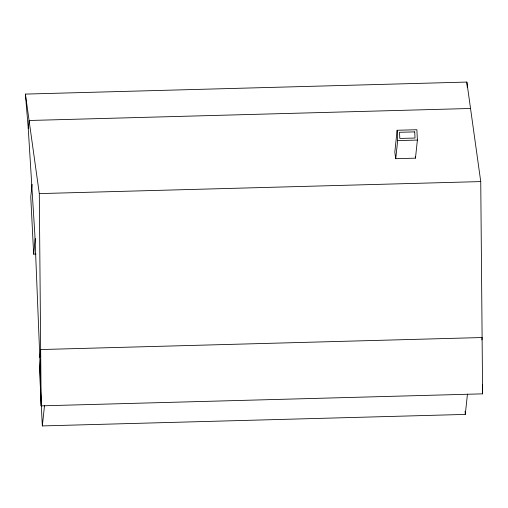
<?xml version="1.0" encoding="UTF-8"?>
<svg xmlns="http://www.w3.org/2000/svg" width="508" height="508" viewBox="0 0 508 508"><rect width="100%" height="100%" fill="white"/><g stroke="black" fill="none" stroke-linecap="round" stroke-linejoin="round"><path stroke-width="0.76" d="M28.245 128.353L25.4 94.094L466.846 82.074L480.746 181.585L482.6 393.846L41.154 405.86L39.821 357.41L34.874 235.02L28.245 128.353L29.089 120.491L470.535 108.477M32.099 184.366L30.759 196.869L33.655 254.133L36.011 254.07M33.655 254.133L35.325 238.538M39.821 357.41L40.659 349.548L482.111 337.534L481.857 339.89M40.361 360.083L39.44 368.662L42.335 425.926L465.284 414.414L467.455 394.087M42.335 425.926L44.507 405.606M397.142 130.264L394.811 152.095L395.732 158.693L415.461 158.159L417.392 140.068L416.871 129.731L397.142 130.264L397.662 140.608L395.732 158.693M397.662 140.608L417.392 140.068M25.4 94.094L39.3 193.605L480.746 181.585M415.252 156.693L415.461 158.159M466.846 82.074L467.303 87.522M465.125 411.239L465.284 414.414M482.34 384.467L482.6 393.846M39.3 193.605L41.154 405.86M414.712 131.883L399.51 132.296L399.821 138.449L415.023 138.036L414.712 131.883"/></g></svg>
